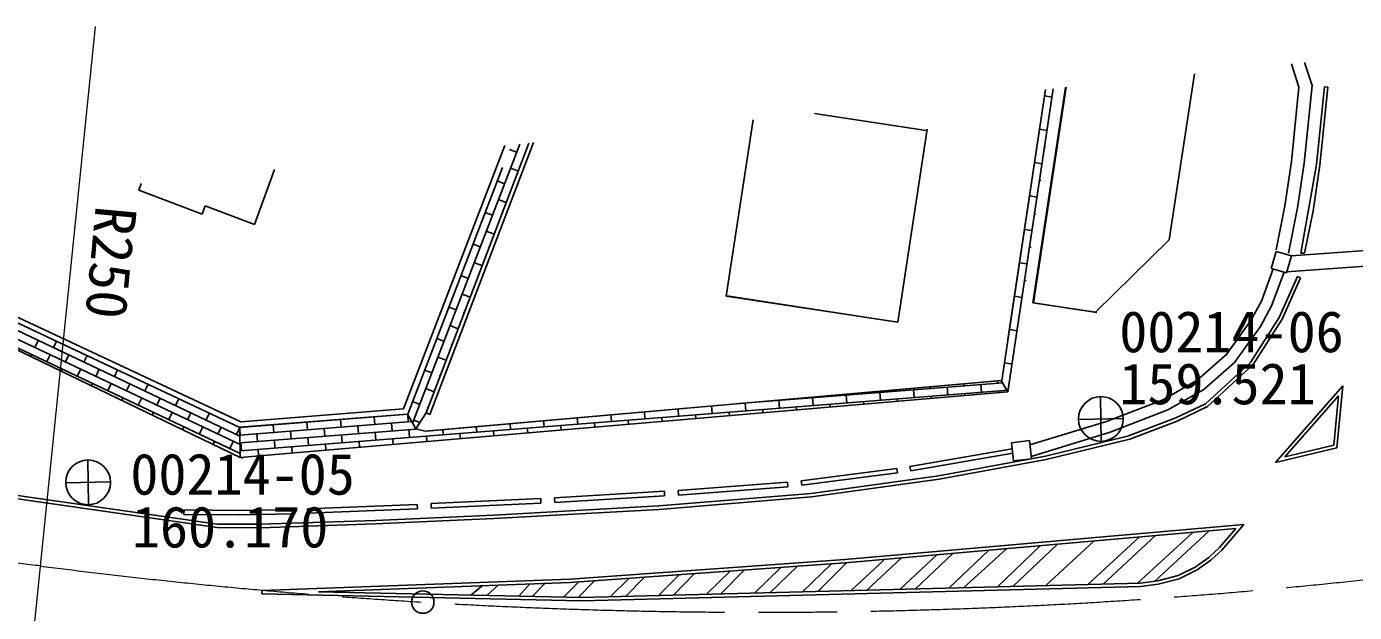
# Model space of a CAD drawing. Units: millimetres, scale not verified. Extents: x 40000 to 680000, y 20000 to 380000.
# Drawn here: x 453598 to 512615, y 293030 to 319052 of the extents above; entities that cross this region are included whole.
import ezdxf
from ezdxf.enums import TextEntityAlignment as Align

# ---------------------------------------------------------------- set-up
doc = ezdxf.new("R2010")
doc.units = ezdxf.units.MM
doc.header["$LTSCALE"] = 1000
doc.linetypes.add('CHAIN', pattern=[18.5, 12, -1.5, 3.5, -1.5])
for name, color, linetype, lineweight in [('M-BGD', 7, 'Continuous', 25), ('M-BMK', 2, 'CHAIN', 13), ('M-BMK-HTXT', 7, 'Continuous', 13), ('M-BMK-SRVR', 3, 'Continuous', 25)]:
    doc.layers.add(name, color=color, linetype=linetype, lineweight=lineweight)
doc.styles.add('ＭＳ ゴシック', font='')
doc.styles.get('ＭＳ ゴシック').set_extended_font_data('MS Gothic')

msp = doc.modelspace()

# ---------------------------------------------------------------- linework, layer by layer
at = {"layer": 'M-BGD'}
for p, q in [((505506, 316946), (504380, 309587)), ((510151, 316368), (509818, 317393)), ((510730, 316430), (510397, 317454)), ((499768, 316351), (498328, 306779)), ((498356, 306779), (499797, 316354)), ((509819, 313056), (510151, 316368)), ((510385, 312986), (510730, 316430)), ((510931, 312920), (511278, 316375)), ((511080, 312899), (511427, 316360)), ((511278, 316375), (511427, 316360)), ((496937, 303331), (498882, 316259)), ((497205, 302824), (499218, 316293)), ((498884, 316259), (497212, 305156)), ((498842, 315977), (499182, 315923)), ((493587, 314433), (488615, 315193)), ((499066, 315182), (499097, 315178)), ((484691, 307079), (485894, 314911)), ((493627, 314502), (492320, 305919)), ((498616, 314492), (498957, 314443)), ((474860, 313766), (470357, 302074)), ((475519, 313834), (470753, 301442)), ((471353, 301890), (475925, 313877)), ((471525, 301822), (476132, 313898)), ((475057, 313592), (475379, 313467)), ((498845, 313700), (498883, 313694)), ((474752, 312798), (470538, 301837)), ((475701, 313348), (475720, 313341)), ((498393, 313010), (498733, 312957)), ((509527, 311095), (509819, 313056)), ((510089, 310996), (510385, 312986)), ((510236, 308982), (510931, 312920)), ((510778, 310875), (511080, 312899)), ((463732, 310267), (464615, 312703)), ((475113, 312770), (475432, 312647)), ((498623, 312217), (498670, 312210)), ((458698, 312089), (458582, 311781)), ((461398, 310720), (458582, 311781)), ((474520, 312195), (474844, 312069)), ((475163, 311946), (475185, 311937)), ((461539, 311094), (461398, 310720)), ((463732, 310267), (461539, 311094)), ((474570, 311371), (474894, 311245)), ((498171, 311528), (498511, 311474)), ((509135, 309138), (509527, 311095)), ((473982, 310793), (474301, 310669)), ((474624, 310544), (474650, 310534)), ((498402, 310735), (498457, 310726)), ((509679, 308988), (510089, 310996)), ((510394, 308992), (510778, 310875)), ((474032, 309968), (474358, 309847)), ((497947, 310041), (498290, 309991)), ((473443, 309391), (473765, 309272)), ((504380, 309587), (501113, 306364)), ((509814, 308876), (522386, 309736)), ((474088, 309146), (474116, 309135)), ((498174, 309251), (498243, 309241)), ((508918, 308311), (509132, 309060)), ((509132, 309060), (509811, 308866)), ((509811, 308866), (509597, 308117)), ((509601, 308160), (522738, 309111)), ((510236, 308982), (510394, 308992)), ((473496, 308570), (473819, 308444)), ((497724, 308561), (498064, 308512)), ((509010, 308285), (508480, 306849)), ((509597, 308117), (508918, 308311)), ((509492, 308147), (508936, 306641)), ((472904, 307995), (473227, 307869)), ((473546, 307746), (473581, 307732)), ((497952, 307768), (498029, 307756)), ((509268, 306127), (510084, 307957)), ((509400, 306055), (510221, 307896)), ((510084, 307957), (510221, 307896)), ((463120, 301494), (451565, 306902)), ((472957, 307168), (473276, 307045)), ((484691, 307079), (492320, 305919)), ((484724, 307086), (492288, 305930)), ((497501, 307079), (497840, 307025)), ((463074, 301249), (452017, 306448)), ((472365, 306593), (472688, 306467)), ((473010, 306348), (473047, 306333)), ((501113, 306364), (498328, 306779)), ((501161, 306347), (498356, 306779)), ((508480, 306849), (508016, 306000)), ((508936, 306641), (508441, 305733)), ((463082, 300866), (452282, 305985)), ((472422, 305770), (472741, 305647)), ((508016, 306000), (507107, 304734)), ((508441, 305733), (507510, 304438)), ((508006, 306073), (507989, 306039)), ((508000, 304135), (509268, 306127)), ((508116, 304038), (509400, 306055)), ((463089, 300482), (452529, 305484)), ((471829, 305195), (472148, 305072)), ((497279, 305596), (497619, 305543)), ((452591, 304981), (463088, 299914)), ((463096, 300095), (452605, 305067)), ((454119, 305113), (453969, 304799)), ((454933, 305077), (454798, 304792)), ((472471, 304946), (472512, 304930)), ((507107, 304734), (506886, 304433)), ((453822, 304490), (453783, 304406)), ((454649, 304478), (454502, 304169)), ((455471, 304470), (455328, 304158)), ((456289, 304439), (456151, 304149)), ((471879, 304371), (472202, 304245)), ((497055, 304110), (497398, 304060)), ((506958, 304512), (505632, 303345)), ((507288, 304136), (505924, 302936)), ((505995, 302294), (508000, 304135)), ((506084, 302172), (508116, 304038)), ((507510, 304438), (507288, 304136)), ((455181, 303848), (455136, 303753)), ((456004, 303839), (455854, 303525)), ((456830, 303828), (456681, 303514)), ((457644, 303802), (457510, 303508)), ((471290, 303793), (471610, 303670)), ((471936, 303548), (471979, 303531)), ((456534, 303205), (456485, 303102)), ((457360, 303193), (457213, 302884)), ((458183, 303185), (458036, 302875)), ((459004, 303162), (458862, 302864)), ((463088, 299914), (497205, 302824)), ((497225, 302904), (463094, 300211)), ((471321, 301086), (496937, 303331)), ((471343, 302973), (471666, 302847)), ((496916, 303336), (471356, 301088)), ((497003, 303234), (485261, 302307)), ((490771, 302790), (490775, 302744)), ((491522, 302802), (491549, 302457)), ((492264, 302921), (492268, 302861)), ((493015, 302919), (493044, 302579)), ((493759, 303052), (493764, 302982)), ((494515, 303038), (494542, 302693)), ((495255, 303183), (495262, 303097)), ((496008, 303155), (496035, 302810)), ((496747, 303314), (496755, 303214)), ((496782, 302869), (496789, 302789)), ((497205, 302824), (496916, 303336)), ((505632, 303345), (504079, 302457)), ((505924, 302936), (504327, 302023)), ((509100, 299694), (512102, 303099)), ((512102, 303099), (511832, 300334)), ((457889, 302566), (457834, 302451)), ((458715, 302555), (458565, 302241)), ((459542, 302544), (459392, 302229)), ((460364, 302535), (460217, 302225)), ((470751, 302398), (471074, 302272)), ((484047, 302201), (484076, 301870)), ((485542, 302332), (485569, 301987)), ((487035, 302449), (487062, 302104)), ((487784, 302528), (487786, 302505)), ((488533, 302564), (488562, 302223)), ((489279, 302659), (489282, 302626)), ((489309, 302282), (489319, 302151)), ((490029, 302685), (490055, 302340)), ((490802, 302399), (490811, 302279)), ((492295, 302516), (492305, 302406)), ((493791, 302637), (493799, 302534)), ((495288, 302752), (495296, 302661)), ((501330, 302618), (501364, 300629)), ((504148, 302489), (501598, 301507)), ((504676, 301669), (505995, 302294)), ((504730, 301529), (506084, 302172)), ((509523, 299947), (511908, 302651)), ((511908, 302651), (511693, 300455)), ((459245, 301920), (459187, 301797)), ((460067, 301911), (459921, 301602)), ((460894, 301900), (460747, 301590)), ((461723, 301893), (461574, 301579)), ((463074, 301252), (470536, 301840)), ((470537, 301839), (463074, 301250)), ((470357, 302074), (463120, 301494)), ((467548, 301600), (467574, 301262)), ((469044, 301722), (469071, 301377)), ((470536, 301840), (470895, 301181)), ((470537, 301837), (470564, 301494)), ((471353, 301890), (470895, 301181)), ((471353, 301890), (471525, 301822)), ((471397, 302146), (471443, 302128)), ((478072, 301677), (478093, 301396)), ((479564, 301808), (479589, 301517)), ((481062, 301939), (481082, 301634)), ((481833, 301690), (481845, 301514)), ((482555, 302070), (482580, 301749)), ((483326, 301807), (483341, 301642)), ((484822, 301929), (484835, 301769)), ((486316, 302046), (486327, 301896)), ((487809, 302163), (487821, 302024)), ((500352, 301606), (502342, 301641)), ((504327, 302023), (501762, 301034)), ((504676, 301669), (502574, 300868)), ((460600, 301281), (460536, 301146)), ((461427, 301270), (461277, 300956)), ((462249, 301261), (462099, 300947)), ((463074, 301247), (462929, 300940)), ((463070, 301150), (463091, 300907)), ((463099, 299916), (463074, 301252)), ((470718, 301506), (463081, 300904)), ((470920, 301175), (463087, 300557)), ((464558, 301369), (464585, 301024)), ((465331, 301082), (465358, 300737)), ((466051, 301486), (466078, 301141)), ((466824, 301200), (466854, 300859)), ((468324, 301318), (468351, 300973)), ((469098, 301032), (469125, 300687)), ((469818, 301435), (469844, 301090)), ((470591, 301149), (470621, 300808)), ((470804, 301571), (471078, 301465)), ((470895, 301181), (471321, 301086)), ((472096, 301153), (472114, 300925)), ((473588, 301284), (473607, 301043)), ((474354, 301101), (474373, 300877)), ((475085, 301415), (475107, 301161)), ((475854, 301220), (475870, 301005)), ((476579, 301546), (476600, 301279)), ((477347, 301337), (477363, 301132)), ((478840, 301454), (478857, 301259)), ((480336, 301576), (480351, 301387)), ((501598, 301507), (498195, 300468)), ((501762, 301034), (498253, 299963)), ((504730, 301529), (502627, 300728)), ((461957, 300635), (461889, 300493)), ((462779, 300626), (462632, 300317)), ((463118, 300562), (463145, 300217)), ((463838, 300965), (463865, 300620)), ((464611, 300679), (464638, 300334)), ((466105, 300796), (466134, 300455)), ((466881, 300514), (466902, 300240)), ((467600, 300917), (467627, 300573)), ((468374, 300631), (468394, 300367)), ((469871, 300746), (469893, 300495)), ((471367, 300867), (471386, 300622)), ((472860, 300984), (472879, 300749)), ((497375, 300569), (498172, 300661)), ((497468, 299766), (497375, 300569)), ((498172, 300661), (498265, 299858)), ((502592, 300874), (498885, 299964)), ((502627, 300728), (498916, 299818)), ((511693, 300455), (509523, 299947)), ((463172, 299872), (463173, 299856)), ((463892, 300275), (463914, 299985)), ((465385, 300393), (465409, 300112)), ((497406, 300303), (492861, 299513)), ((497429, 300104), (492896, 299316)), ((498885, 299964), (494136, 299096)), ((498916, 299818), (494160, 298948)), ((498265, 299858), (497468, 299766)), ((511832, 300334), (509100, 299694)), ((456314, 299802), (456349, 297812)), ((492282, 299422), (488024, 298882)), ((488049, 298684), (492307, 299224)), ((492282, 299422), (492307, 299224)), ((492861, 299513), (492896, 299316)), ((462070, 296805), (447651, 298875)), ((447652, 299026), (462064, 296954)), ((455337, 298790), (457326, 298824)), ((487413, 298816), (482558, 298445)), ((487413, 298816), (487429, 298616)), ((488024, 298882), (488049, 298684)), ((494136, 299096), (488468, 298320)), ((494160, 298948), (488484, 298171)), ((476448, 298086), (471576, 297864)), ((476448, 298086), (476457, 297886)), ((481945, 298414), (477068, 298114)), ((477068, 298114), (477080, 297914)), ((481957, 298214), (477080, 297914)), ((488468, 298320), (481704, 297759)), ((488484, 298171), (481712, 297609)), ((481945, 298414), (481957, 298214)), ((482558, 298445), (482573, 298245)), ((487429, 298616), (482573, 298245)), ((460596, 297586), (460594, 297386)), ((463036, 297558), (460596, 297586)), ((465472, 297607), (463036, 297558)), ((465472, 297607), (465476, 297407)), ((470962, 297830), (466089, 297633)), ((466089, 297633), (466097, 297433)), ((470970, 297631), (466097, 297433)), ((470962, 297830), (470970, 297631)), ((471576, 297864), (471585, 297664)), ((476457, 297886), (471585, 297664)), ((481704, 297759), (474366, 297346)), ((481712, 297609), (474378, 297196)), ((463034, 297358), (460594, 297386)), ((463989, 296946), (462064, 296954)), ((465476, 297407), (463034, 297358)), ((469100, 297114), (463989, 296946)), ((469105, 296964), (463991, 296795)), ((474366, 297346), (469100, 297114)), ((474378, 297196), (469105, 296964)), ((489961, 295378), (507692, 296934)), ((507692, 296934), (506724, 295798)), ((463991, 296795), (462070, 296805)), ((489974, 295228), (507341, 296753)), ((503043, 296375), (500761, 294271)), ((503776, 296440), (501444, 294288)), ((505426, 296585), (502968, 294328)), ((506161, 296649), (503722, 294410)), ((507341, 296753), (506623, 295909)), ((496365, 295789), (494581, 294111)), ((495247, 294128), (497149, 295858)), ((498654, 295990), (496753, 294167)), ((497430, 294185), (499421, 296058)), ((501029, 296199), (498899, 294223)), ((506623, 295909), (506139, 295468)), ((506724, 295798), (506226, 295346)), ((477756, 294515), (489961, 295378)), ((477763, 294365), (489973, 295228)), ((489376, 295186), (488087, 293944)), ((488762, 293961), (490044, 295233)), ((491699, 295350), (490241, 293999)), ((490937, 294017), (492482, 295449)), ((494049, 295586), (492416, 294055)), ((493105, 294073), (494761, 295649)), ((506139, 295468), (505543, 295044)), ((506226, 295346), (505620, 294915)), ((464073, 294001), (477756, 294515)), ((480378, 294550), (479533, 293723)), ((480216, 293741), (481061, 294598)), ((482620, 294708), (481687, 293779)), ((482355, 293796), (483289, 294756)), ((484871, 294867), (483806, 293833)), ((484453, 293850), (485496, 294912)), ((487115, 295026), (485950, 293889)), ((486630, 293906), (487859, 295079)), ((504775, 294665), (503871, 294433)), ((504827, 294524), (503890, 294284)), ((505543, 295044), (504775, 294665)), ((505620, 294915), (504827, 294524)), ((464073, 294001), (464055, 293852)), ((466573, 293947), (477763, 294365)), ((466573, 293947), (478270, 293690)), ((473854, 294219), (473349, 293798)), ((474048, 293783), (474556, 294245)), ((475967, 294298), (475472, 293752)), ((476072, 293738), (476641, 294323)), ((478150, 294392), (477455, 293708)), ((478113, 293694), (478844, 294441)), ((478270, 293690), (503093, 294331)), ((478271, 293540), (503112, 294182)), ((503871, 294433), (503093, 294331)), ((503890, 294284), (503112, 294182)), ((464055, 293852), (478271, 293540))]:
    msp.add_line(p, q, dxfattribs=at)
for centre in [(501347, 301624), (456332, 298807)]:
    msp.add_circle(centre, 995, dxfattribs=at)
at = {"layer": 'M-BMK'}
for centre, radius, start, end in [((430538, 96500), 200000, 83.20221, 87.37836), ((486208, 543038), 250000, 262.64667, 277.77313)]:
    msp.add_arc(centre, radius, start, end, dxfattribs=at)
at = {"layer": 'M-BMK-HTXT'}
msp.add_line((456648, 319052), (452154, 274873), dxfattribs=at)
at = {"layer": 'M-BMK-SRVR'}
msp.add_circle((471207, 293489), 498, dxfattribs=at)

# ---------------------------------------------------------------- texts
at = {"layer": 'M-BGD', "style": 'ＭＳ ゴシック'}
msp.add_text('R250', height=1833, rotation=264.7, dxfattribs=at).set_placement((456128, 311187), align=Align.BOTTOM_LEFT)
for s, p in [('00214-06', (502164, 304037)), ('159.521', (502164, 301725)), ('00214-05', (458211, 297711)), ('160.170', (458281, 295365))]:
    msp.add_text(s, height=1833, dxfattribs=at).set_placement(p, align=Align.BOTTOM_LEFT)

doc.saveas('drawing.dxf')
